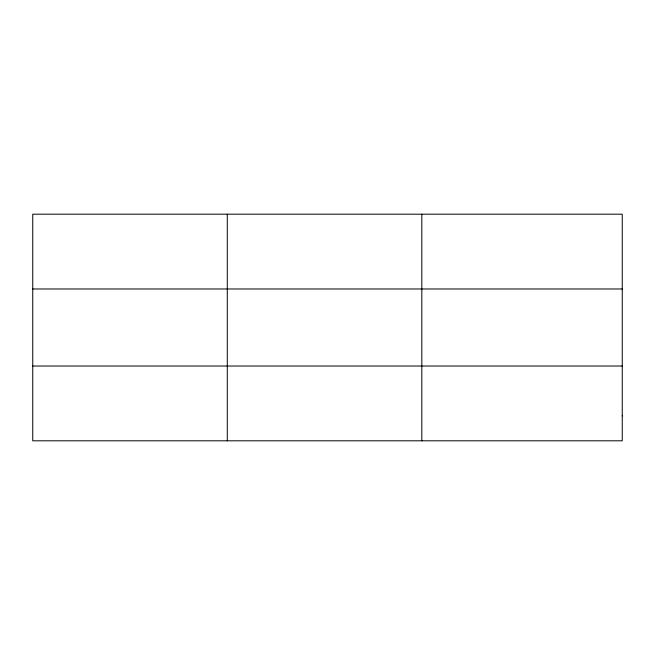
<?xml version="1.0" encoding="UTF-8"?>
<svg xmlns="http://www.w3.org/2000/svg" width="655" height="655" viewBox="0 0 655 655"><rect width="100%" height="100%" fill="white"/><g stroke="black" fill="none" stroke-linecap="round" stroke-linejoin="round"><path stroke-width="0.98" d="M227.285 214.193L227.285 440.807M421.82 214.193L421.82 440.807M32.75 288.978L622.25 288.978M32.75 366.022L622.25 366.022M622.25 415.876L622.25 440.807L32.75 440.807L32.75 214.193L622.25 214.193L622.25 415.876"/></g></svg>
